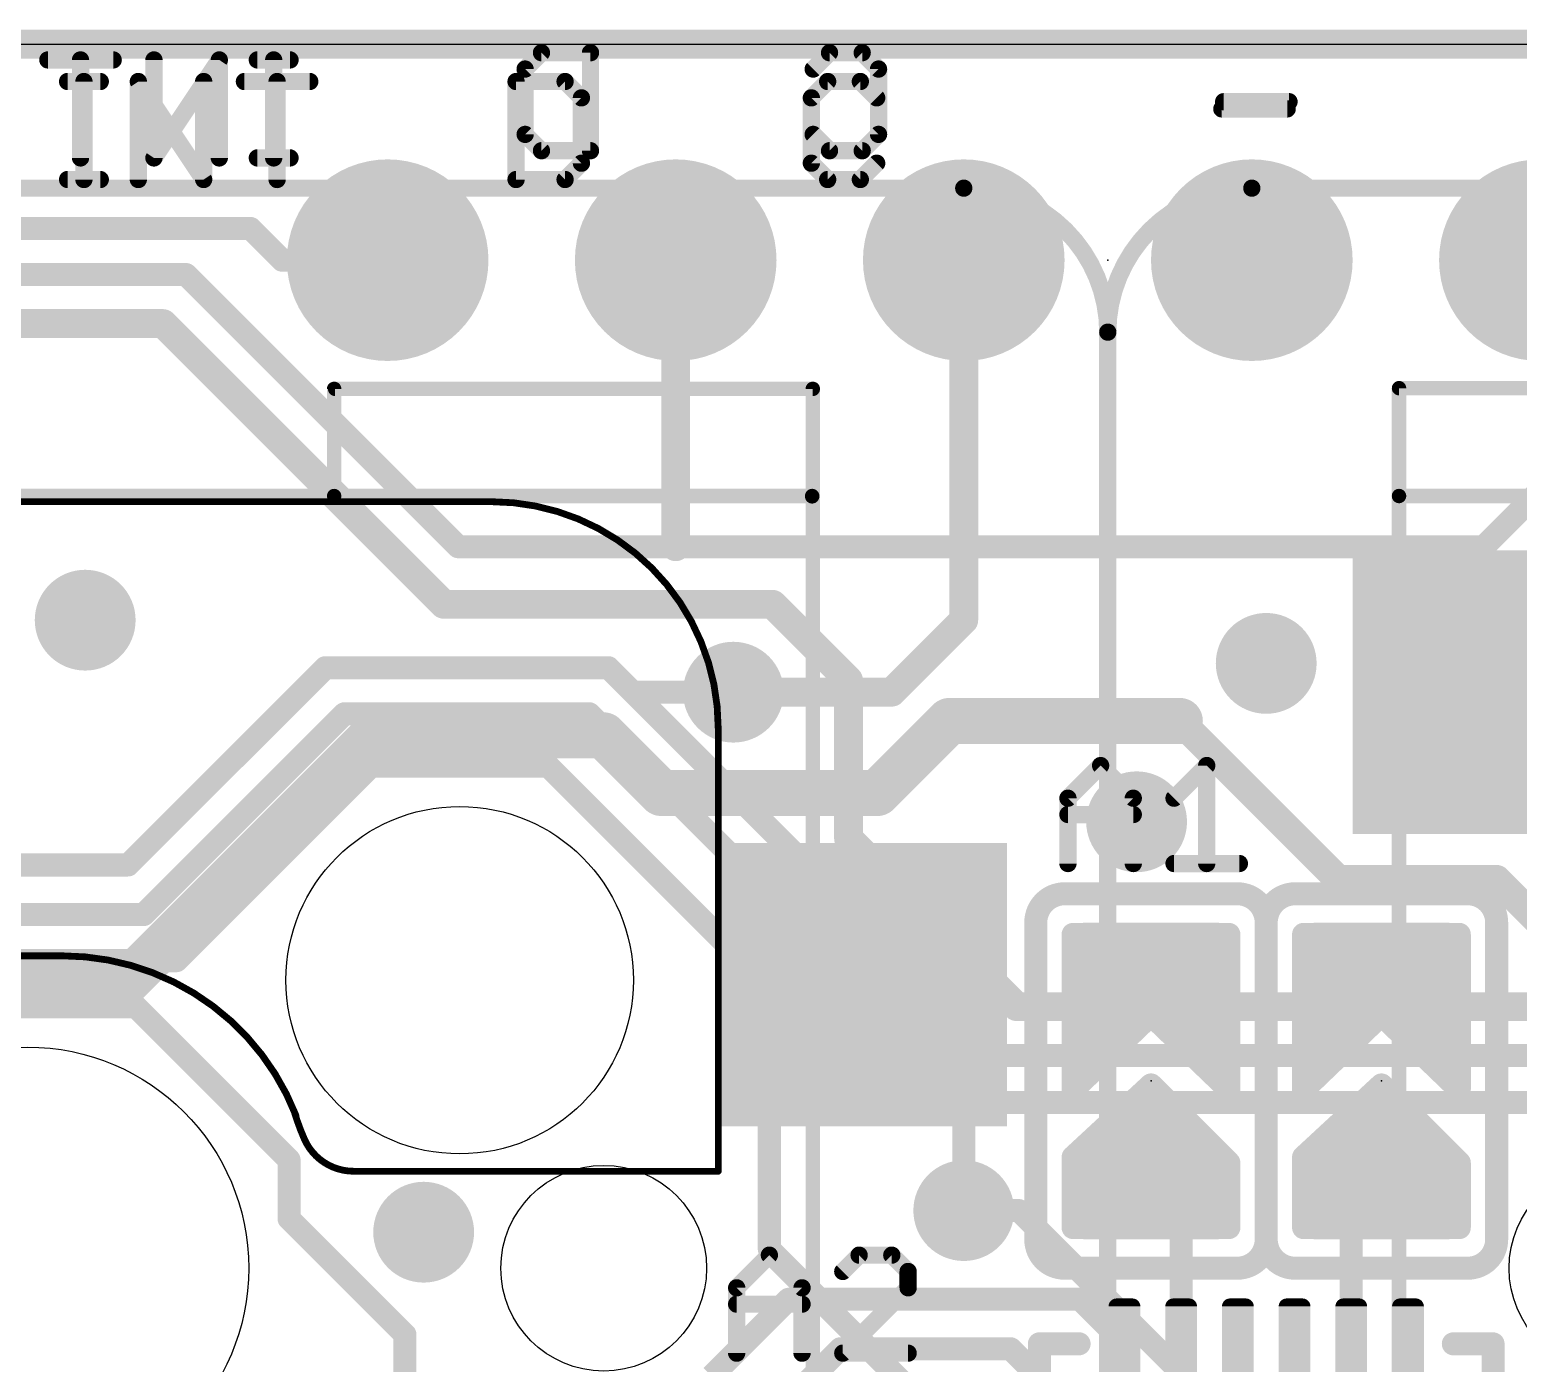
# Model space of a CAD drawing. Extents: x -1.5 to 77.7, y -1.7 to 21.7.
# Drawn here: x 28.59 to 41.72, y 9.96 to 21.72 of the extents above; entities that cross this region are included whole.
import ezdxf

# ---------------------------------------------------------------- set-up
doc = ezdxf.new("R2010")
doc.units = 0
for name, color, linetype in [('1', 12, 'CONTINUOUS'), ('16', 5, 'CONTINUOUS'), ('17', 110, 'CONTINUOUS'), ('18', 110, 'CONTINUOUS'), ('20', 53, 'CONTINUOUS'), ('21', 40, 'CONTINUOUS'), ('22', 6, 'CONTINUOUS'), ('23', 40, 'CONTINUOUS')]:
    doc.layers.add(name, color=color, linetype=linetype)

# ---------------------------------------------------------------- blocks, each defined once
blk = doc.blocks.new('RECT128000X44800R50')
at = {"const_width": 0.07}
blk.add_lwpolyline([(0.365, -0.07), (0.365, 0.07, 0.4142), (0.33, 0.105), (-0.33, 0.105, 0.4142), (-0.365, 0.07), (-0.365, -0.07, 0.4142), (-0.33, -0.105), (0.33, -0.105, 0.4142)], format="xyb", close=True, dxfattribs=at)
blk.add_solid([(-0.3475, -0.0875), (0.3475, -0.0875), (-0.3475, 0.0875), (0.3475, 0.0875)])
blk = doc.blocks.new('ROUNDP')
at = {"const_width": 0.5}
blk.add_lwpolyline([(0, -0.25, 1), (0, 0.25, 1), (0, -0.25)], format="xyb", dxfattribs=at)
blk = doc.blocks.new('RECT121920X243840R50')
at = {"const_width": 0.1905}
blk.add_lwpolyline([(0.2858, -0.5715), (0.2858, 0.5715, 0.4142), (0.1905, 0.6668), (-0.1905, 0.6668, 0.4142), (-0.2858, 0.5715), (-0.2858, -0.5715, 0.4142), (-0.1905, -0.6668), (0.1905, -0.6668, 0.4142)], format="xyb", close=True, dxfattribs=at)
blk.add_solid([(-0.2159, -0.5969), (0.2159, -0.5969), (-0.2159, 0.5969), (0.2159, 0.5969)])
blk = doc.blocks.new('RECT')
blk.add_solid([(-0.5, -0.5), (0.5, -0.5), (-0.5, 0.5), (0.5, 0.5)])
blk = doc.blocks.new('ROUNDV')
at = {"const_width": 0.5}
blk.add_lwpolyline([(0, -0.25, 1), (0, 0.25, 1), (0, -0.25)], format="xyb", dxfattribs=at)

msp = doc.modelspace()

# ---------------------------------------------------------------- linework, layer by layer
at = {"layer": '1'}
for points, const_width in [([(76.2, 21.59), (0, 21.59)], 0.254), ([(36.83, 19.685), (36.83, 16.51)], 0.254), ([(36.83, 16.51), (36.195, 15.875)], 0.254), ([(36.195, 15.875), (34.798, 15.875)], 0.254), ([(36.703, 15.621), (36.068, 14.986)], 0.4064), ([(38.735, 15.621), (36.703, 15.621)], 0.4064), ([(29.337, 13.208), (31.623, 15.494)], 0.4064), ([(33.655, 15.494), (31.623, 15.494)], 0.4064), ([(34.163, 14.986), (33.655, 15.494)], 0.4064), ([(40.132, 14.224), (38.735, 15.621)], 0.254), ([(36.068, 14.986), (34.163, 14.986)], 0.4064), ([(41.529, 14.224), (40.132, 14.224)], 0.254), ([(42.8498, 12.9032), (41.529, 14.224)], 0.254), ([(39.1676, 13.739), (37.7944, 13.739)], 0.2032), ([(37.7944, 13.739), (37.7944, 12.369)], 0.2032), ([(39.1676, 12.369), (39.1676, 13.739)], 0.2032), ([(41.1996, 13.739), (39.8264, 13.739)], 0.2032), ([(39.8264, 13.739), (39.8264, 12.369)], 0.2032), ([(41.1996, 12.369), (41.1996, 13.739)], 0.2032), ([(37.7944, 13.6144), (39.1676, 13.6144)], 0.2032), ([(39.8264, 13.6144), (41.1996, 13.6144)], 0.2032), ([(29.337, 13.208), (27.559, 13.208)], 0.4064), ([(36.83, 12.4), (35.935, 13.295)], 0.2032), ([(37.7944, 13.4112), (39.1676, 13.4112)], 0.2032), ([(39.8264, 13.4112), (41.1996, 13.4112)], 0.2032), ([(37.7944, 13.208), (39.1676, 13.208)], 0.2032), ([(39.8264, 13.208), (41.1996, 13.208)], 0.2032), ([(37.7944, 12.369), (38.481, 13.0302)], 0.2032), ([(38.481, 13.0302), (39.1676, 12.369)], 0.2032), ([(39.8264, 12.369), (40.513, 13.0302)], 0.2032), ([(40.513, 13.0302), (41.1996, 12.369)], 0.2032), ([(37.7944, 13.0048), (38.4546, 13.0048)], 0.2032), ([(38.5074, 13.0048), (39.1676, 13.0048)], 0.2032), ([(39.8264, 13.0048), (40.4866, 13.0048)], 0.2032), ([(40.5394, 13.0048), (41.1996, 13.0048)], 0.2032), ([(37.7944, 12.8016), (38.2436, 12.8016)], 0.2032), ([(38.7184, 12.8016), (39.1676, 12.8016)], 0.2032), ([(39.8264, 12.8016), (40.2756, 12.8016)], 0.2032), ([(40.7504, 12.8016), (41.1996, 12.8016)], 0.2032), ([(37.7944, 12.5984), (38.0326, 12.5984)], 0.2032), ([(38.9294, 12.5984), (39.1676, 12.5984)], 0.2032), ([(39.8264, 12.5984), (40.0646, 12.5984)], 0.2032), ([(40.9614, 12.5984), (41.1996, 12.5984)], 0.2032), ([(36.83, 11.303), (36.83, 12.4)], 0.2032), ([(37.7944, 11.7745), (38.481, 12.4111)], 0.2032), ([(37.7944, 12.3952), (37.8216, 12.3952)], 0.2032), ([(38.4639, 12.3952), (38.4969, 12.3952)], 0.2032), ([(38.481, 12.4111), (39.1676, 11.7245)], 0.2032), ([(39.1404, 12.3952), (39.1676, 12.3952)], 0.2032), ([(39.8264, 11.7745), (40.513, 12.4111)], 0.2032), ([(39.8264, 12.3952), (39.8536, 12.3952)], 0.2032), ([(40.4959, 12.3952), (40.5289, 12.3952)], 0.2032), ([(40.513, 12.4111), (41.1996, 11.7245)], 0.2032), ([(41.1724, 12.3952), (41.1996, 12.3952)], 0.2032), ([(38.2447, 12.192), (38.7001, 12.192)], 0.2032), ([(40.2767, 12.192), (40.7321, 12.192)], 0.2032), ([(38.0255, 11.9888), (38.9033, 11.9888)], 0.2032), ([(40.0575, 11.9888), (40.9353, 11.9888)], 0.2032), ([(37.7944, 11.153), (37.7944, 11.7745)], 0.2032), ([(37.8064, 11.7856), (39.1065, 11.7856)], 0.2032), ([(39.1676, 11.7245), (39.1676, 11.153)], 0.2032), ([(39.8264, 11.153), (39.8264, 11.7745)], 0.2032), ([(39.8384, 11.7856), (41.1385, 11.7856)], 0.2032), ([(41.1996, 11.7245), (41.1996, 11.153)], 0.2032), ([(37.7944, 11.5824), (39.1676, 11.5824)], 0.2032), ([(39.8264, 11.5824), (41.1996, 11.5824)], 0.2032), ([(37.7944, 11.3792), (39.1676, 11.3792)], 0.2032), ([(38.747, 11.164), (38.481, 11.43)], 0.2032), ([(39.8264, 11.3792), (41.1996, 11.3792)], 0.2032), ([(40.247, 11.2275), (40.4495, 11.43)], 0.2032), ([(40.4495, 11.43), (40.513, 11.43)], 0.2032), ([(40.247, 10.128), (40.247, 11.2275)], 0.2032), ([(37.7944, 11.176), (39.1676, 11.176)], 0.2032), ([(39.1676, 11.153), (37.7944, 11.153)], 0.2032), ([(38.747, 10.128), (38.747, 11.164)], 0.2032), ([(39.8264, 11.176), (41.1996, 11.176)], 0.2032), ([(41.1996, 11.153), (39.8264, 11.153)], 0.2032), ([(34.6075, 9.8425), (35.286, 10.521)], 0.2032), ([(35.286, 10.521), (37.854, 10.521)], 0.2032), ([(37.854, 10.521), (38.247, 10.128)], 0.2032), ([(35.7417, 10.0845), (35.3568, 9.6996)], 0.2032), ([(37.243, 10.0845), (35.7417, 10.0845)], 0.2032), ([(37.497, 9.8305), (37.243, 10.0845)], 0.2032)]:
    msp.add_lwpolyline(points, dxfattribs=dict(at, const_width=const_width))
for points, const_width in [([(36.8935, 19.685, 1), (36.7665, 19.685)], 0.127), ([(36.7665, 16.51, 1), (36.8935, 16.51)], 0.127), ([(36.8749, 16.4651, 1), (36.7851, 16.5549)], 0.127), ([(34.798, 15.9385, 1), (34.798, 15.8115)], 0.127), ([(36.1501, 15.9199, 1), (36.2399, 15.8301)], 0.127), ([(36.195, 15.8115, 1), (36.195, 15.9385)], 0.127), ([(36.703, 15.7226, 1), (36.703, 15.5194)], 0.2032), ([(36.7748, 15.5492, 1), (36.6312, 15.6928)], 0.2032), ([(38.735, 15.5194, 1), (38.735, 15.7226)], 0.2032), ([(31.623, 15.5956, 1), (31.623, 15.3924)], 0.2032), ([(31.6948, 15.4222, 1), (31.5512, 15.5658)], 0.2032), ([(33.7268, 15.5658, 1), (33.5832, 15.4222)], 0.2032), ([(33.655, 15.3924, 1), (33.655, 15.5956)], 0.2032), ([(38.7799, 15.6659, 1), (38.6901, 15.5761)], 0.127), ([(34.163, 15.0876, 1), (34.163, 14.8844)], 0.2032), ([(34.0912, 14.9142, 1), (34.2348, 15.0578)], 0.2032), ([(35.9962, 15.0578, 1), (36.1398, 14.9142)], 0.2032), ([(36.068, 14.8844, 1), (36.068, 15.0876)], 0.2032), ([(40.132, 14.2875, 1), (40.132, 14.1605)], 0.127), ([(40.0871, 14.1791, 1), (40.1769, 14.2689)], 0.127), ([(41.5739, 14.2689, 1), (41.4841, 14.1791)], 0.127), ([(41.529, 14.1605, 1), (41.529, 14.2875)], 0.127), ([(37.7944, 13.7898, 1), (37.7944, 13.6882)], 0.1016), ([(37.8452, 13.739, 1), (37.7436, 13.739)], 0.1016), ([(39.2184, 13.739, 1), (39.1168, 13.739)], 0.1016), ([(39.1676, 13.6882, 1), (39.1676, 13.7898)], 0.1016), ([(39.8264, 13.7898, 1), (39.8264, 13.6882)], 0.1016), ([(39.8772, 13.739, 1), (39.7756, 13.739)], 0.1016), ([(41.2504, 13.739, 1), (41.1488, 13.739)], 0.1016), ([(41.1996, 13.6882, 1), (41.1996, 13.7898)], 0.1016), ([(37.7944, 13.6652, 1), (37.7944, 13.5636)], 0.1016), ([(39.1676, 13.5636, 1), (39.1676, 13.6652)], 0.1016), ([(39.8264, 13.6652, 1), (39.8264, 13.5636)], 0.1016), ([(41.1996, 13.5636, 1), (41.1996, 13.6652)], 0.1016), ([(29.337, 13.1064, 1), (29.337, 13.3096)], 0.2032), ([(35.9709, 13.3309, 1), (35.8991, 13.2591)], 0.1016), ([(37.7944, 13.462, 1), (37.7944, 13.3604)], 0.1016), ([(39.1676, 13.3604, 1), (39.1676, 13.462)], 0.1016), ([(39.8264, 13.462, 1), (39.8264, 13.3604)], 0.1016), ([(41.1996, 13.3604, 1), (41.1996, 13.462)], 0.1016), ([(29.2652, 13.2798, 1), (29.4088, 13.1362)], 0.2032), ([(37.7944, 13.2588, 1), (37.7944, 13.1572)], 0.1016), ([(39.1676, 13.1572, 1), (39.1676, 13.2588)], 0.1016), ([(39.8264, 13.2588, 1), (39.8264, 13.1572)], 0.1016), ([(41.1996, 13.1572, 1), (41.1996, 13.2588)], 0.1016), ([(38.5162, 13.0668, 1), (38.4458, 12.9936)], 0.1016), ([(38.5162, 12.9936, 1), (38.4458, 13.0668)], 0.1016), ([(40.5482, 13.0668, 1), (40.4778, 12.9936)], 0.1016), ([(40.5482, 12.9936, 1), (40.4778, 13.0668)], 0.1016), ([(37.7944, 13.0556, 1), (37.7944, 12.954)], 0.1016), ([(38.4546, 12.954, 1), (38.4546, 13.0556)], 0.1016), ([(38.5074, 13.0556, 1), (38.5074, 12.954)], 0.1016), ([(39.1676, 12.954, 1), (39.1676, 13.0556)], 0.1016), ([(39.8264, 13.0556, 1), (39.8264, 12.954)], 0.1016), ([(40.4866, 12.954, 1), (40.4866, 13.0556)], 0.1016), ([(40.5394, 13.0556, 1), (40.5394, 12.954)], 0.1016), ([(41.1996, 12.954, 1), (41.1996, 13.0556)], 0.1016), ([(37.7944, 12.8524, 1), (37.7944, 12.7508)], 0.1016), ([(38.2436, 12.7508, 1), (38.2436, 12.8524)], 0.1016), ([(38.7184, 12.8524, 1), (38.7184, 12.7508)], 0.1016), ([(39.1676, 12.7508, 1), (39.1676, 12.8524)], 0.1016), ([(39.8264, 12.8524, 1), (39.8264, 12.7508)], 0.1016), ([(40.2756, 12.7508, 1), (40.2756, 12.8524)], 0.1016), ([(40.7504, 12.8524, 1), (40.7504, 12.7508)], 0.1016), ([(41.1996, 12.7508, 1), (41.1996, 12.8524)], 0.1016), ([(37.7944, 12.6492, 1), (37.7944, 12.5476)], 0.1016), ([(38.0326, 12.5476, 1), (38.0326, 12.6492)], 0.1016), ([(38.9294, 12.6492, 1), (38.9294, 12.5476)], 0.1016), ([(39.1676, 12.5476, 1), (39.1676, 12.6492)], 0.1016), ([(39.8264, 12.6492, 1), (39.8264, 12.5476)], 0.1016), ([(40.0646, 12.5476, 1), (40.0646, 12.6492)], 0.1016), ([(40.9614, 12.6492, 1), (40.9614, 12.5476)], 0.1016), ([(41.1996, 12.5476, 1), (41.1996, 12.6492)], 0.1016), ([(36.8808, 12.4, 1), (36.7792, 12.4)], 0.1016), ([(36.7941, 12.3641, 1), (36.8659, 12.4359)], 0.1016), ([(37.7944, 12.446, 1), (37.7944, 12.3444)], 0.1016), ([(37.8216, 12.3444, 1), (37.8216, 12.446)], 0.1016), ([(38.4639, 12.446, 1), (38.4639, 12.3444)], 0.1016), ([(38.5169, 12.447, 1), (38.4451, 12.3752)], 0.1016), ([(38.5155, 12.3738, 1), (38.4465, 12.4484)], 0.1016), ([(38.4969, 12.3444, 1), (38.4969, 12.446)], 0.1016), ([(39.1404, 12.446, 1), (39.1404, 12.3444)], 0.1016), ([(39.1676, 12.3444, 1), (39.1676, 12.446)], 0.1016), ([(39.8264, 12.446, 1), (39.8264, 12.3444)], 0.1016), ([(39.8536, 12.3444, 1), (39.8536, 12.446)], 0.1016), ([(40.4959, 12.446, 1), (40.4959, 12.3444)], 0.1016), ([(40.5489, 12.447, 1), (40.4771, 12.3752)], 0.1016), ([(40.5475, 12.3738, 1), (40.4785, 12.4484)], 0.1016), ([(40.5289, 12.3444, 1), (40.5289, 12.446)], 0.1016), ([(41.1724, 12.446, 1), (41.1724, 12.3444)], 0.1016), ([(41.1996, 12.3444, 1), (41.1996, 12.446)], 0.1016), ([(37.7592, 12.4056, 1), (37.8296, 12.3324)], 0.1016), ([(37.7436, 12.369, 1), (37.8452, 12.369)], 0.1016), ([(39.1168, 12.369, 1), (39.2184, 12.369)], 0.1016), ([(39.1324, 12.3324, 1), (39.2028, 12.4056)], 0.1016), ([(39.7912, 12.4056, 1), (39.8616, 12.3324)], 0.1016), ([(39.7756, 12.369, 1), (39.8772, 12.369)], 0.1016), ([(41.1488, 12.369, 1), (41.2504, 12.369)], 0.1016), ([(41.1644, 12.3324, 1), (41.2348, 12.4056)], 0.1016), ([(38.2447, 12.2428, 1), (38.2447, 12.1412)], 0.1016), ([(38.7001, 12.1412, 1), (38.7001, 12.2428)], 0.1016), ([(40.2767, 12.2428, 1), (40.2767, 12.1412)], 0.1016), ([(40.7321, 12.1412, 1), (40.7321, 12.2428)], 0.1016), ([(38.0255, 12.0396, 1), (38.0255, 11.938)], 0.1016), ([(38.9033, 11.938, 1), (38.9033, 12.0396)], 0.1016), ([(40.0575, 12.0396, 1), (40.0575, 11.938)], 0.1016), ([(40.9353, 11.938, 1), (40.9353, 12.0396)], 0.1016), ([(37.8452, 11.7745, 1), (37.7436, 11.7745)], 0.1016), ([(37.7599, 11.8118, 1), (37.8289, 11.7372)], 0.1016), ([(37.8064, 11.8364, 1), (37.8064, 11.7348)], 0.1016), ([(39.1065, 11.7348, 1), (39.1065, 11.8364)], 0.1016), ([(39.2184, 11.7245, 1), (39.1168, 11.7245)], 0.1016), ([(39.8772, 11.7745, 1), (39.7756, 11.7745)], 0.1016), ([(39.7919, 11.8118, 1), (39.8609, 11.7372)], 0.1016), ([(39.8384, 11.8364, 1), (39.8384, 11.7348)], 0.1016), ([(41.1385, 11.7348, 1), (41.1385, 11.8364)], 0.1016), ([(41.2504, 11.7245, 1), (41.1488, 11.7245)], 0.1016), ([(37.7944, 11.6332, 1), (37.7944, 11.5316)], 0.1016), ([(39.1317, 11.6886, 1), (39.2035, 11.7604)], 0.1016), ([(39.1676, 11.5316, 1), (39.1676, 11.6332)], 0.1016), ([(39.8264, 11.6332, 1), (39.8264, 11.5316)], 0.1016), ([(41.1637, 11.6886, 1), (41.2355, 11.7604)], 0.1016), ([(41.1996, 11.5316, 1), (41.1996, 11.6332)], 0.1016), ([(37.7944, 11.43, 1), (37.7944, 11.3284)], 0.1016), ([(38.5169, 11.4659, 1), (38.4451, 11.3941)], 0.1016), ([(39.1676, 11.3284, 1), (39.1676, 11.43)], 0.1016), ([(39.8264, 11.43, 1), (39.8264, 11.3284)], 0.1016), ([(40.4495, 11.4808, 1), (40.4495, 11.3792)], 0.1016), ([(40.4854, 11.3941, 1), (40.4136, 11.4659)], 0.1016), ([(40.513, 11.3792, 1), (40.513, 11.4808)], 0.1016), ([(41.1996, 11.3284, 1), (41.1996, 11.43)], 0.1016), ([(36.7792, 11.303, 1), (36.8808, 11.303)], 0.1016), ([(40.2978, 11.2275, 1), (40.1962, 11.2275)], 0.1016), ([(40.2111, 11.2634, 1), (40.2829, 11.1916)], 0.1016), ([(37.7944, 11.2268, 1), (37.7944, 11.1252)], 0.1016), ([(37.7944, 11.2038, 1), (37.7944, 11.1022)], 0.1016), ([(37.7436, 11.153, 1), (37.8452, 11.153)], 0.1016), ([(38.7978, 11.164, 1), (38.6962, 11.164)], 0.1016), ([(38.7111, 11.1281, 1), (38.7829, 11.1999)], 0.1016), ([(39.1168, 11.153, 1), (39.2184, 11.153)], 0.1016), ([(39.1676, 11.1252, 1), (39.1676, 11.2268)], 0.1016), ([(39.1676, 11.1022, 1), (39.1676, 11.2038)], 0.1016), ([(39.8264, 11.2268, 1), (39.8264, 11.1252)], 0.1016), ([(39.8264, 11.2038, 1), (39.8264, 11.1022)], 0.1016), ([(39.7756, 11.153, 1), (39.8772, 11.153)], 0.1016), ([(41.1488, 11.153, 1), (41.2504, 11.153)], 0.1016), ([(41.1996, 11.1252, 1), (41.1996, 11.2268)], 0.1016), ([(41.1996, 11.1022, 1), (41.1996, 11.2038)], 0.1016), ([(35.286, 10.5718, 1), (35.286, 10.4702)], 0.1016), ([(35.3219, 10.4851, 1), (35.2501, 10.5569)], 0.1016), ([(37.8899, 10.5569, 1), (37.8181, 10.4851)], 0.1016), ([(37.854, 10.4702, 1), (37.854, 10.5718)], 0.1016), ([(35.7417, 10.1353, 1), (35.7417, 10.0337)], 0.1016), ([(35.7777, 10.0486, 1), (35.7058, 10.1204)], 0.1016), ([(37.2789, 10.1204, 1), (37.2071, 10.0486)], 0.1016), ([(37.243, 10.0337, 1), (37.243, 10.1353)], 0.1016), ([(38.2111, 10.0921, 1), (38.2829, 10.1639)], 0.1016), ([(38.6962, 10.128, 1), (38.7978, 10.128)], 0.1016), ([(40.1962, 10.128, 1), (40.2978, 10.128)], 0.1016)]:
    msp.add_lwpolyline(points, format="xyb", dxfattribs=dict(at, const_width=const_width))
at = {"layer": '16'}
for points, const_width in [([(76.2, 21.59), (0, 21.59)], 0.254), ([(23.3934, 19.9644), (30.5402, 19.9644)], 0.2032), ([(30.5402, 19.9644), (30.8196, 19.685)], 0.2032), ([(30.8196, 19.685), (31.75, 19.685)], 0.2032), ([(34.29, 19.685), (34.29, 17.1577)], 0.254), ([(23.6855, 19.558), (29.972, 19.558)], 0.2032), ([(29.972, 19.558), (32.3723, 17.1577)], 0.2032), ([(29.7688, 19.1262), (25.0074, 19.1262)], 0.254), ([(32.2453, 16.6497), (29.7688, 19.1262)], 0.254), ([(41.4147, 17.1577), (43.2562, 18.9992)], 0.2032), ([(32.3723, 17.1577), (34.29, 17.1577)], 0.2032), ([(34.29, 17.1577), (41.4147, 17.1577)], 0.2032), ([(35.1452, 16.6497), (32.2453, 16.6497)], 0.254), ([(35.1452, 16.6497), (35.814, 15.9809)], 0.254), ([(29.4608, 14.351), (31.2007, 16.0909)], 0.2032), ([(31.2007, 16.0909), (33.6963, 16.0909)], 0.2032), ([(33.9122, 15.875), (33.6963, 16.0909)], 0.2032), ([(35.814, 15.9809), (35.814, 14.5839)], 0.254), ([(33.9122, 15.875), (37.1174, 12.6699)], 0.2032), ([(34.798, 15.875), (33.9122, 15.875)], 0.2032), ([(29.5979, 13.9134), (31.369, 15.6845)], 0.2032), ([(31.369, 15.6845), (33.528, 15.6845)], 0.2032), ([(36.957, 12.2555), (33.528, 15.6845)], 0.2032), ([(29.8879, 13.507), (31.6032, 15.2224)], 0.2032), ([(33.1668, 15.2224), (31.6032, 15.2224)], 0.2032), ([(35.1155, 13.2736), (33.1668, 15.2224)], 0.2032), ([(35.814, 14.5839), (37.2962, 13.1017)], 0.254), ([(27.1462, 14.351), (29.4608, 14.351)], 0.2032), ([(27.2833, 13.9134), (29.5979, 13.9134)], 0.2032), ([(27.4517, 13.507), (29.8879, 13.507)], 0.2032), ([(35.1155, 10.9618), (35.1155, 13.2736)], 0.2032), ([(27.62, 13.1006), (29.53, 13.1006)], 0.2032), ([(29.53, 13.1006), (30.8806, 11.75)], 0.2032), ([(37.2962, 13.1017), (42.354, 13.1017)], 0.254), ([(37.1174, 12.6699), (42.6617, 12.6699)], 0.2032), ([(43.434, 12.2555), (36.957, 12.2555)], 0.2032), ([(30.8806, 11.75), (30.8806, 11.2313)], 0.2032), ([(30.8806, 11.2313), (31.9024, 10.2095)], 0.2032), ([(37.3162, 11.303), (36.83, 11.303)], 0.2032), ([(39.3065, 9.3127), (37.3162, 11.303)], 0.2032), ([(36.3019, 9.7755), (35.1155, 10.9618)], 0.2032), ([(31.9024, 10.2095), (31.9024, 9.017)], 0.2032)]:
    msp.add_lwpolyline(points, dxfattribs=dict(at, const_width=const_width))
for points, const_width in [([(30.5761, 20.0003, 1), (30.5043, 19.9285)], 0.1016), ([(30.5402, 19.9136, 1), (30.5402, 20.0152)], 0.1016), ([(30.8196, 19.7358, 1), (30.8196, 19.6342)], 0.1016), ([(30.7837, 19.6491, 1), (30.8555, 19.7209)], 0.1016), ([(31.75, 19.6342, 1), (31.75, 19.7358)], 0.1016), ([(34.3535, 19.685, 1), (34.2265, 19.685)], 0.127), ([(30.0079, 19.5939, 1), (29.9361, 19.5221)], 0.1016), ([(29.972, 19.5072, 1), (29.972, 19.6088)], 0.1016), ([(29.8137, 19.1711, 1), (29.7239, 19.0813)], 0.127), ([(29.7688, 19.0627, 1), (29.7688, 19.1897)], 0.127), ([(32.3723, 17.2085, 1), (32.3723, 17.1069)], 0.1016), ([(32.3364, 17.1218, 1), (32.4082, 17.1936)], 0.1016), ([(34.2265, 17.1577, 1), (34.3535, 17.1577)], 0.127), ([(34.29, 17.2085, 1), (34.29, 17.1069)], 0.1016), ([(34.29, 17.1069, 1), (34.29, 17.2085)], 0.1016), ([(41.3788, 17.1936, 1), (41.4506, 17.1218)], 0.1016), ([(41.4147, 17.1069, 1), (41.4147, 17.2085)], 0.1016), ([(32.2453, 16.7132, 1), (32.2453, 16.5862)], 0.127), ([(32.2004, 16.6048, 1), (32.2902, 16.6946)], 0.127), ([(35.1901, 16.6946, 1), (35.1003, 16.6048)], 0.127), ([(35.1452, 16.5862, 1), (35.1452, 16.7132)], 0.127), ([(31.2007, 16.1417, 1), (31.2007, 16.0401)], 0.1016), ([(31.2366, 16.055, 1), (31.1647, 16.1268)], 0.1016), ([(33.7323, 16.1268, 1), (33.6604, 16.055)], 0.1016), ([(33.6963, 16.0401, 1), (33.6963, 16.1417)], 0.1016), ([(35.8775, 15.9809, 1), (35.7505, 15.9809)], 0.127), ([(35.7691, 15.936, 1), (35.8589, 16.0258)], 0.127), ([(33.9482, 15.9109, 1), (33.8763, 15.8391)], 0.1016), ([(33.9122, 15.9258, 1), (33.9122, 15.8242)], 0.1016), ([(33.8763, 15.8391, 1), (33.9482, 15.9109)], 0.1016), ([(34.798, 15.8242, 1), (34.798, 15.9258)], 0.1016), ([(31.369, 15.7353, 1), (31.369, 15.6337)], 0.1016), ([(31.4049, 15.6486, 1), (31.3331, 15.7204)], 0.1016), ([(33.5639, 15.7204, 1), (33.4921, 15.6486)], 0.1016), ([(33.528, 15.6337, 1), (33.528, 15.7353)], 0.1016), ([(31.6032, 15.2732, 1), (31.6032, 15.1715)], 0.1016), ([(31.6392, 15.1864, 1), (31.5673, 15.2583)], 0.1016), ([(33.2027, 15.2583, 1), (33.1308, 15.1864)], 0.1016), ([(33.1668, 15.1715, 1), (33.1668, 15.2732)], 0.1016), ([(35.8589, 14.6288, 1), (35.7691, 14.539)], 0.127), ([(35.7505, 14.5839, 1), (35.8775, 14.5839)], 0.127), ([(29.4248, 14.3869, 1), (29.4967, 14.3151)], 0.1016), ([(29.4608, 14.3002, 1), (29.4608, 14.4018)], 0.1016), ([(29.562, 13.9493, 1), (29.6338, 13.8775)], 0.1016), ([(29.5979, 13.8626, 1), (29.5979, 13.9642)], 0.1016), ([(29.852, 13.5429, 1), (29.9238, 13.4711)], 0.1016), ([(29.8879, 13.4562, 1), (29.8879, 13.5578)], 0.1016), ([(35.1663, 13.2736, 1), (35.0647, 13.2736)], 0.1016), ([(35.0796, 13.2377, 1), (35.1514, 13.3095)], 0.1016), ([(29.5659, 13.1365, 1), (29.4941, 13.0647)], 0.1016), ([(29.53, 13.0498, 1), (29.53, 13.1514)], 0.1016), ([(37.2962, 13.1652, 1), (37.2962, 13.0382)], 0.127), ([(37.2513, 13.0568, 1), (37.3411, 13.1466)], 0.127), ([(37.1174, 12.7207, 1), (37.1174, 12.6191)], 0.1016), ([(37.0814, 12.6339, 1), (37.1533, 12.7058)], 0.1016), ([(36.957, 12.3063, 1), (36.957, 12.2047)], 0.1016), ([(36.9211, 12.2196, 1), (36.9929, 12.2914)], 0.1016), ([(30.9314, 11.75, 1), (30.8298, 11.75)], 0.1016), ([(30.8447, 11.7141, 1), (30.9165, 11.7859)], 0.1016), ([(30.9165, 11.2672, 1), (30.8447, 11.1954)], 0.1016), ([(36.83, 11.3538, 1), (36.83, 11.2522)], 0.1016), ([(37.3521, 11.3389, 1), (37.2802, 11.2671)], 0.1016), ([(37.3162, 11.2522, 1), (37.3162, 11.3538)], 0.1016), ([(30.8298, 11.2313, 1), (30.9314, 11.2313)], 0.1016), ([(35.1514, 10.9977, 1), (35.0796, 10.9259)], 0.1016), ([(35.0647, 10.9618, 1), (35.1663, 10.9618)], 0.1016), ([(31.9532, 10.2095, 1), (31.8516, 10.2095)], 0.1016), ([(31.8665, 10.1736, 1), (31.9383, 10.2454)], 0.1016)]:
    msp.add_lwpolyline(points, format="xyb", dxfattribs=dict(at, const_width=const_width))
at = {"layer": '20'}
msp.add_line((2.54, 21.59), (73.66, 21.59), dxfattribs=at)
for centre, radius in [((32.385, 13.335), 1.5318), ((28.575, 10.795), 1.95), ((33.655, 10.795), 0.9068), ((42.545, 10.795), 0.9068)]:
    msp.add_circle(centre, radius, dxfattribs=at)
at = {"layer": '21'}
for points, const_width in [([(28.9278, 21.2605), (29.216, 21.2605)], 0.1524), ([(29.0719, 20.3962), (29.0719, 21.2605)], 0.1524), ([(29.5515, 20.3962), (29.5515, 21.2605)], 0.1524), ([(29.5515, 21.2605), (30.1277, 20.3962)], 0.1524), ([(30.1277, 20.3962), (30.1277, 21.2605)], 0.1524), ([(30.487, 21.2605), (31.0633, 21.2605)], 0.1524), ([(30.7752, 20.3962), (30.7752, 21.2605)], 0.1524), ([(32.8824, 21.2605), (32.8824, 20.3962)], 0.1524), ([(33.3146, 21.2605), (32.8824, 21.2605)], 0.1524), ([(33.4587, 21.1165), (33.3146, 21.2605)], 0.1524), ([(35.63, 21.2605), (35.4859, 21.1165)], 0.1524), ([(35.9181, 21.2605), (35.63, 21.2605)], 0.1524), ([(36.0622, 21.1165), (35.9181, 21.2605)], 0.1524), ([(33.4587, 20.5403), (33.4587, 21.1165)], 0.1524), ([(35.4859, 21.1165), (35.4859, 20.5403)], 0.1524), ([(39.1054, 21.0189), (39.6817, 21.0189)], 0.1524), ([(33.3146, 20.3962), (33.4587, 20.5403)], 0.1524), ([(35.4859, 20.5403), (35.63, 20.3962)], 0.1524), ([(35.9181, 20.3962), (36.0622, 20.5403)], 0.1524), ([(28.9278, 20.3962), (29.216, 20.3962)], 0.1524), ([(32.8824, 20.3962), (33.3146, 20.3962)], 0.1524), ([(35.63, 20.3962), (35.9181, 20.3962)], 0.1524), ([(23.75, 17.555), (32.665, 17.555)], 0.06), ([(34.665, 15.555), (34.665, 11.65)], 0.06), ([(37.7487, 14.9399), (38.0368, 15.228)], 0.1524), ([(38.0368, 15.228), (38.3249, 14.9399)], 0.1524), ([(38.6842, 14.9399), (38.9723, 15.228)], 0.1524), ([(38.9723, 15.228), (38.9723, 14.3637)], 0.1524), ([(37.7487, 14.3637), (37.7487, 14.9399)], 0.1524), ([(38.3249, 14.9399), (38.3249, 14.3637)], 0.1524), ([(37.7487, 14.7959), (38.3249, 14.7959)], 0.1524), ([(38.6842, 14.3637), (39.2604, 14.3637)], 0.1524), ([(39.243, 14.097), (37.719, 14.097)], 0.2032), ([(41.275, 14.097), (39.751, 14.097)], 0.2032), ([(37.465, 11.049), (37.465, 13.843)], 0.2032), ([(39.497, 11.049), (39.497, 13.843)], 0.2032), ([(39.497, 13.843), (39.497, 11.049)], 0.2032), ([(41.529, 13.843), (41.529, 11.049)], 0.2032), ([(28.88, 13.55), (24.255, 13.55)], 0.06), ([(34.665, 11.65), (31.45, 11.65)], 0.06), ([(34.8277, 10.6219), (35.1158, 10.91)], 0.1524), ([(35.1158, 10.91), (35.4039, 10.6219)], 0.1524), ([(35.9073, 10.91), (35.7632, 10.766)], 0.1524), ([(36.1954, 10.91), (35.9073, 10.91)], 0.1524), ([(36.3394, 10.766), (36.1954, 10.91)], 0.1524), ([(39.243, 10.795), (37.719, 10.795)], 0.2032), ([(41.275, 10.795), (39.751, 10.795)], 0.2032), ([(36.3394, 10.6219), (36.3394, 10.766)], 0.1524), ([(34.8277, 10.0457), (34.8277, 10.6219)], 0.1524), ([(35.4039, 10.6219), (35.4039, 10.0457)], 0.1524), ([(35.7632, 10.0457), (36.3394, 10.6219)], 0.1524), ([(34.8277, 10.4779), (35.4039, 10.4779)], 0.1524), ([(36.3394, 10.0457), (35.7632, 10.0457)], 0.1524), ([(37.847, 10.128), (37.497, 10.128)], 0.2032), ([(37.497, 9.778), (37.497, 10.128)], 0.2032), ([(41.147, 10.128), (41.497, 10.128)], 0.2032), ([(41.497, 10.128), (41.497, 9.778)], 0.2032)]:
    msp.add_lwpolyline(points, dxfattribs=dict(at, const_width=const_width))
for points, const_width in [([(28.9278, 21.2986, 1), (28.9278, 21.2224)], 0.0762), ([(29.11, 21.2605, 1), (29.0338, 21.2605)], 0.0762), ([(29.216, 21.2224, 1), (29.216, 21.2986)], 0.0762), ([(29.5832, 21.2817, 1), (29.5198, 21.2394)], 0.0762), ([(29.5896, 21.2605, 1), (29.5134, 21.2605)], 0.0762), ([(30.1658, 21.2605, 1), (30.0896, 21.2605)], 0.0762), ([(30.487, 21.2986, 1), (30.487, 21.2224)], 0.0762), ([(30.8133, 21.2605, 1), (30.737, 21.2605)], 0.0762), ([(31.0633, 21.2224, 1), (31.0633, 21.2986)], 0.0762), ([(32.9205, 21.2605, 1), (32.8443, 21.2605)], 0.0762), ([(32.8824, 21.2986, 1), (32.8824, 21.2224)], 0.0762), ([(33.3416, 21.2875, 1), (33.2877, 21.2336)], 0.0762), ([(33.3146, 21.2224, 1), (33.3146, 21.2986)], 0.0762), ([(35.63, 21.2986, 1), (35.63, 21.2224)], 0.0762), ([(35.6569, 21.2336, 1), (35.6031, 21.2875)], 0.0762), ([(35.9451, 21.2875, 1), (35.8912, 21.2336)], 0.0762), ([(35.9181, 21.2224, 1), (35.9181, 21.2986)], 0.0762), ([(33.4968, 21.1165, 1), (33.4206, 21.1165)], 0.0762), ([(33.4317, 21.0895, 1), (33.4856, 21.1434)], 0.0762), ([(35.524, 21.1165, 1), (35.4478, 21.1165)], 0.0762), ([(35.459, 21.1434, 1), (35.5129, 21.0895)], 0.0762), ([(36.0352, 21.0895, 1), (36.0891, 21.1434)], 0.0762), ([(39.1054, 21.057, 1), (39.1054, 20.9808)], 0.0762), ([(39.6817, 20.9808, 1), (39.6817, 21.057)], 0.0762), ([(33.4856, 20.5133, 1), (33.4317, 20.5672)], 0.0762), ([(35.5129, 20.5672, 1), (35.459, 20.5133)], 0.0762), ([(36.0891, 20.5133, 1), (36.0352, 20.5672)], 0.0762), ([(33.4206, 20.5403, 1), (33.4968, 20.5403)], 0.0762), ([(35.4478, 20.5403, 1), (35.524, 20.5403)], 0.0762), ([(28.9278, 20.4343, 1), (28.9278, 20.3581)], 0.0762), ([(29.0338, 20.3962, 1), (29.11, 20.3962)], 0.0762), ([(29.216, 20.3581, 1), (29.216, 20.4343)], 0.0762), ([(29.5134, 20.3962, 1), (29.5896, 20.3962)], 0.0762), ([(30.0896, 20.3962, 1), (30.1658, 20.3962)], 0.0762), ([(30.096, 20.3751, 1), (30.1594, 20.4173)], 0.0762), ([(30.737, 20.3962, 1), (30.8133, 20.3962)], 0.0762), ([(32.8824, 20.4343, 1), (32.8824, 20.3581)], 0.0762), ([(32.8443, 20.3962, 1), (32.9205, 20.3962)], 0.0762), ([(33.2877, 20.4231, 1), (33.3416, 20.3693)], 0.0762), ([(33.3146, 20.3581, 1), (33.3146, 20.4343)], 0.0762), ([(35.63, 20.4343, 1), (35.63, 20.3581)], 0.0762), ([(35.6031, 20.3693, 1), (35.6569, 20.4231)], 0.0762), ([(35.8912, 20.4231, 1), (35.9451, 20.3693)], 0.0762), ([(35.9181, 20.3581, 1), (35.9181, 20.4343)], 0.0762), ([(34.665, 15.555, 0.4142), (32.665, 17.555)], 0.06), ([(32.665, 17.57, 1), (32.665, 17.54)], 0.03), ([(32.665, 17.54, 1), (32.665, 17.57)], 0.03), ([(34.68, 15.555, 1), (34.65, 15.555)], 0.03), ([(34.65, 15.555, 1), (34.68, 15.555)], 0.03), ([(38.0637, 15.255, 1), (38.0099, 15.2011)], 0.0762), ([(38.0637, 15.2011, 1), (38.0099, 15.255)], 0.0762), ([(39.0104, 15.228, 1), (38.9342, 15.228)], 0.0762), ([(38.9993, 15.2011, 1), (38.9454, 15.255)], 0.0762), ([(37.7217, 14.9669, 1), (37.7756, 14.913)], 0.0762), ([(37.7868, 14.9399, 1), (37.7106, 14.9399)], 0.0762), ([(38.363, 14.9399, 1), (38.2868, 14.9399)], 0.0762), ([(38.298, 14.913, 1), (38.3518, 14.9669)], 0.0762), ([(38.6573, 14.9669, 1), (38.7111, 14.913)], 0.0762), ([(37.7487, 14.834, 1), (37.7487, 14.7578)], 0.0762), ([(38.3249, 14.7578, 1), (38.3249, 14.834)], 0.0762), ([(38.6842, 14.4018, 1), (38.6842, 14.3256)], 0.0762), ([(39.2604, 14.3256, 1), (39.2604, 14.4018)], 0.0762), ([(37.7106, 14.3637, 1), (37.7868, 14.3637)], 0.0762), ([(38.2868, 14.3637, 1), (38.363, 14.3637)], 0.0762), ([(38.9342, 14.3637, 1), (39.0104, 14.3637)], 0.0762), ([(37.719, 14.097, 0.4142), (37.465, 13.843)], 0.2032), ([(37.719, 14.1478, 1), (37.719, 14.0462)], 0.1016), ([(37.719, 14.0462, 1), (37.719, 14.1478)], 0.1016), ([(39.497, 13.843, 0.4142), (39.243, 14.097)], 0.2032), ([(39.243, 14.1478, 1), (39.243, 14.0462)], 0.1016), ([(39.243, 14.0462, 1), (39.243, 14.1478)], 0.1016), ([(39.751, 14.097, 0.4142), (39.497, 13.843)], 0.2032), ([(39.751, 14.1478, 1), (39.751, 14.0462)], 0.1016), ([(39.751, 14.0462, 1), (39.751, 14.1478)], 0.1016), ([(41.529, 13.843, 0.4142), (41.275, 14.097)], 0.2032), ([(41.275, 14.1478, 1), (41.275, 14.0462)], 0.1016), ([(41.275, 14.0462, 1), (41.275, 14.1478)], 0.1016), ([(37.5158, 13.843, 1), (37.4142, 13.843)], 0.1016), ([(39.5478, 13.843, 1), (39.4462, 13.843)], 0.1016), ([(39.5478, 13.843, 1), (39.4462, 13.843)], 0.1016), ([(41.5798, 13.843, 1), (41.4782, 13.843)], 0.1016), ([(37.4142, 13.843, 1), (37.5158, 13.843)], 0.1016), ([(39.4462, 13.843, 1), (39.5478, 13.843)], 0.1016), ([(39.4462, 13.843, 1), (39.5478, 13.843)], 0.1016), ([(41.4782, 13.843, 1), (41.5798, 13.843)], 0.1016), ([(30.94, 12.145, 0.3086), (28.88, 13.55)], 0.06), ([(28.88, 13.565, 1), (28.88, 13.535)], 0.03), ([(28.88, 13.535, 1), (28.88, 13.565)], 0.03), ([(30.925, 12.18, 0.0294), (31.015, 11.935)], 0.06), ([(30.9394, 12.1843, 1), (30.9106, 12.1757)], 0.03), ([(30.926, 12.1395, 1), (30.954, 12.1505)], 0.03), ([(31.015, 11.935, 0.2984), (31.45, 11.65)], 0.06), ([(31.0288, 11.941, 1), (31.0012, 11.929)], 0.03), ([(31.0012, 11.929, 1), (31.0288, 11.941)], 0.03), ([(31.45, 11.665, 1), (31.45, 11.635)], 0.03), ([(31.45, 11.635, 1), (31.45, 11.665)], 0.03), ([(34.65, 11.65, 1), (34.68, 11.65)], 0.03), ([(34.665, 11.635, 1), (34.665, 11.665)], 0.03), ([(37.465, 11.049, 0.4142), (37.719, 10.795)], 0.2032), ([(37.5158, 11.049, 1), (37.4142, 11.049)], 0.1016), ([(37.4142, 11.049, 1), (37.5158, 11.049)], 0.1016), ([(39.243, 10.795, 0.4142), (39.497, 11.049)], 0.2032), ([(39.497, 11.049, 0.4142), (39.751, 10.795)], 0.2032), ([(39.5478, 11.049, 1), (39.4462, 11.049)], 0.1016), ([(39.5478, 11.049, 1), (39.4462, 11.049)], 0.1016), ([(39.4462, 11.049, 1), (39.5478, 11.049)], 0.1016), ([(39.4462, 11.049, 1), (39.5478, 11.049)], 0.1016), ([(41.275, 10.795, 0.4142), (41.529, 11.049)], 0.2032), ([(41.5798, 11.049, 1), (41.4782, 11.049)], 0.1016), ([(41.4782, 11.049, 1), (41.5798, 11.049)], 0.1016), ([(35.1427, 10.937, 1), (35.0889, 10.8831)], 0.0762), ([(35.1427, 10.8831, 1), (35.0889, 10.937)], 0.0762), ([(35.9073, 10.9481, 1), (35.9073, 10.8719)], 0.0762), ([(35.9342, 10.8831, 1), (35.8803, 10.937)], 0.0762), ([(36.2223, 10.937, 1), (36.1684, 10.8831)], 0.0762), ([(36.1954, 10.8719, 1), (36.1954, 10.9481)], 0.0762), ([(37.719, 10.8458, 1), (37.719, 10.7442)], 0.1016), ([(37.719, 10.7442, 1), (37.719, 10.8458)], 0.1016), ([(39.243, 10.8458, 1), (39.243, 10.7442)], 0.1016), ([(39.243, 10.7442, 1), (39.243, 10.8458)], 0.1016), ([(39.751, 10.8458, 1), (39.751, 10.7442)], 0.1016), ([(39.751, 10.7442, 1), (39.751, 10.8458)], 0.1016), ([(41.275, 10.8458, 1), (41.275, 10.7442)], 0.1016), ([(41.275, 10.7442, 1), (41.275, 10.8458)], 0.1016), ([(35.7363, 10.7929, 1), (35.7901, 10.739)], 0.0762), ([(36.3775, 10.766, 1), (36.3013, 10.766)], 0.0762), ([(36.3125, 10.739, 1), (36.3664, 10.7929)], 0.0762), ([(34.8007, 10.6489, 1), (34.8546, 10.595)], 0.0762), ([(34.8658, 10.6219, 1), (34.7896, 10.6219)], 0.0762), ([(35.442, 10.6219, 1), (35.3658, 10.6219)], 0.0762), ([(35.377, 10.595, 1), (35.4308, 10.6489)], 0.0762), ([(36.3013, 10.6219, 1), (36.3775, 10.6219)], 0.0762), ([(36.3664, 10.595, 1), (36.3125, 10.6489)], 0.0762), ([(34.8277, 10.516, 1), (34.8277, 10.4398)], 0.0762), ([(35.4039, 10.4398, 1), (35.4039, 10.516)], 0.0762), ([(35.7632, 10.0838, 1), (35.7632, 10.0076)], 0.0762), ([(35.7363, 10.0726, 1), (35.7901, 10.0188)], 0.0762), ([(36.3394, 10.0076, 1), (36.3394, 10.0838)], 0.0762), ([(37.497, 10.1788, 1), (37.497, 10.0772)], 0.1016), ([(37.5478, 10.128, 1), (37.4462, 10.128)], 0.1016), ([(37.847, 10.0772, 1), (37.847, 10.1788)], 0.1016), ([(41.147, 10.1788, 1), (41.147, 10.0772)], 0.1016), ([(41.5478, 10.128, 1), (41.4462, 10.128)], 0.1016), ([(41.497, 10.0772, 1), (41.497, 10.1788)], 0.1016), ([(34.7896, 10.0457, 1), (34.8658, 10.0457)], 0.0762), ([(35.3658, 10.0457, 1), (35.442, 10.0457)], 0.0762)]:
    msp.add_lwpolyline(points, format="xyb", dxfattribs=dict(at, const_width=const_width))
at = {"layer": '22'}
for points, const_width in [([(29.33, 21.451), (28.7537, 21.451)], 0.1524), ([(29.0419, 20.5867), (29.0419, 21.451)], 0.1524), ([(30.2655, 21.451), (29.6893, 20.5867)], 0.1524), ([(29.6893, 20.5867), (29.6893, 21.451)], 0.1524), ([(30.2655, 20.5867), (30.2655, 21.451)], 0.1524), ([(30.8892, 21.451), (30.601, 21.451)], 0.1524), ([(30.7451, 20.5867), (30.7451, 21.451)], 0.1524), ([(32.9623, 21.3705), (33.1064, 21.5145)], 0.1524), ([(33.1064, 21.5145), (33.5386, 21.5145)], 0.1524), ([(33.5386, 21.5145), (33.5386, 20.6502)], 0.1524), ([(35.5023, 21.3705), (35.6464, 21.5145)], 0.1524), ([(35.6464, 21.5145), (35.9345, 21.5145)], 0.1524), ([(35.9345, 21.5145), (36.0786, 21.3705)], 0.1524), ([(32.9623, 20.7943), (32.9623, 21.3705)], 0.1524), ([(36.0786, 21.3705), (36.0786, 20.7943)], 0.1524), ([(39.6981, 21.0824), (39.1218, 21.0824)], 0.1524), ([(33.1064, 20.6502), (32.9623, 20.7943)], 0.1524), ([(35.6464, 20.6502), (35.5023, 20.7943)], 0.1524), ([(36.0786, 20.7943), (35.9345, 20.6502)], 0.1524), ([(30.8892, 20.5867), (30.601, 20.5867)], 0.1524), ([(33.5386, 20.6502), (33.1064, 20.6502)], 0.1524), ([(35.9345, 20.6502), (35.6464, 20.6502)], 0.1524), ([(36.83, 20.32), (20.32, 20.32)], 0.1524), ([(55.88, 20.32), (39.37, 20.32)], 0.1524), ([(38.1, 2.54), (38.1, 19.05)], 0.1524), ([(38.1, 19.05), (38.1, 2.54)], 0.1524), ([(31.278, 17.605), (31.278, 18.55)], 0.127), ([(31.287, 18.55), (35.499, 18.55)], 0.127), ([(35.499, 18.55), (35.499, 4.264)], 0.127), ([(40.668, 17.605), (40.668, 18.556)], 0.127), ([(40.668, 18.556), (44.919, 18.556)], 0.127), ([(25.869, 17.605), (31.278, 17.605)], 0.127), ([(31.278, 17.605), (35.493, 17.605)], 0.127), ([(35.493, 17.605), (35.493, 17.602)], 0.127), ([(40.668, 4.264), (40.668, 17.605)], 0.127), ([(44.919, 17.605), (40.668, 17.605)], 0.127)]:
    msp.add_lwpolyline(points, dxfattribs=dict(at, const_width=const_width))
for points, const_width in [([(28.7537, 21.4891, 1), (28.7537, 21.4129)], 0.0762), ([(29.08, 21.451, 1), (29.0038, 21.451)], 0.0762), ([(29.33, 21.4129, 1), (29.33, 21.4891)], 0.0762), ([(29.7274, 21.451, 1), (29.6512, 21.451)], 0.0762), ([(30.3036, 21.451, 1), (30.2274, 21.451)], 0.0762), ([(30.2972, 21.4299, 1), (30.2338, 21.4722)], 0.0762), ([(30.601, 21.4891, 1), (30.601, 21.4129)], 0.0762), ([(30.7832, 21.451, 1), (30.707, 21.451)], 0.0762), ([(30.8892, 21.4129, 1), (30.8892, 21.4891)], 0.0762), ([(33.1064, 21.5526, 1), (33.1064, 21.4764)], 0.0762), ([(33.1333, 21.4876, 1), (33.0794, 21.5415)], 0.0762), ([(33.5767, 21.5145, 1), (33.5005, 21.5145)], 0.0762), ([(33.5386, 21.4764, 1), (33.5386, 21.5526)], 0.0762), ([(35.6464, 21.5526, 1), (35.6464, 21.4764)], 0.0762), ([(35.6733, 21.4876, 1), (35.6194, 21.5415)], 0.0762), ([(35.9614, 21.5415, 1), (35.9076, 21.4876)], 0.0762), ([(35.9345, 21.4764, 1), (35.9345, 21.5526)], 0.0762), ([(33.0004, 21.3705, 1), (32.9242, 21.3705)], 0.0762), ([(32.9354, 21.3974, 1), (32.9893, 21.3435)], 0.0762), ([(35.4754, 21.3974, 1), (35.5293, 21.3435)], 0.0762), ([(36.1167, 21.3705, 1), (36.0405, 21.3705)], 0.0762), ([(36.0516, 21.3435, 1), (36.1055, 21.3974)], 0.0762), ([(39.1218, 21.1205, 1), (39.1218, 21.0443)], 0.0762), ([(39.6981, 21.0443, 1), (39.6981, 21.1205)], 0.0762), ([(32.9893, 20.8212, 1), (32.9354, 20.7673)], 0.0762), ([(35.5293, 20.8212, 1), (35.4754, 20.7673)], 0.0762), ([(36.1055, 20.7673, 1), (36.0516, 20.8212)], 0.0762), ([(32.9242, 20.7943, 1), (33.0004, 20.7943)], 0.0762), ([(36.0405, 20.7943, 1), (36.1167, 20.7943)], 0.0762), ([(29.0038, 20.5867, 1), (29.08, 20.5867)], 0.0762), ([(29.6576, 20.6078, 1), (29.721, 20.5656)], 0.0762), ([(29.6512, 20.5867, 1), (29.7274, 20.5867)], 0.0762), ([(30.2274, 20.5867, 1), (30.3036, 20.5867)], 0.0762), ([(30.601, 20.6248, 1), (30.601, 20.5486)], 0.0762), ([(30.707, 20.5867, 1), (30.7832, 20.5867)], 0.0762), ([(30.8892, 20.5486, 1), (30.8892, 20.6248)], 0.0762), ([(33.1064, 20.6883, 1), (33.1064, 20.6121)], 0.0762), ([(33.0794, 20.6233, 1), (33.1333, 20.6771)], 0.0762), ([(33.5005, 20.6502, 1), (33.5767, 20.6502)], 0.0762), ([(33.5386, 20.6121, 1), (33.5386, 20.6883)], 0.0762), ([(35.6464, 20.6883, 1), (35.6464, 20.6121)], 0.0762), ([(35.6194, 20.6233, 1), (35.6733, 20.6771)], 0.0762), ([(35.9076, 20.6771, 1), (35.9614, 20.6233)], 0.0762), ([(35.9345, 20.6121, 1), (35.9345, 20.6883)], 0.0762), ([(38.1, 19.05, 0.4142), (36.83, 20.32)], 0.1524), ([(36.83, 20.3581, 1), (36.83, 20.2819)], 0.0762), ([(36.83, 20.2819, 1), (36.83, 20.3581)], 0.0762), ([(39.37, 20.32, 0.4142), (38.1, 19.05)], 0.1524), ([(39.37, 20.3581, 1), (39.37, 20.2819)], 0.0762), ([(39.37, 20.2819, 1), (39.37, 20.3581)], 0.0762), ([(38.1381, 19.05, 1), (38.0619, 19.05)], 0.0762), ([(38.1381, 19.05, 1), (38.0619, 19.05)], 0.0762), ([(38.0619, 19.05, 1), (38.1381, 19.05)], 0.0762), ([(38.0619, 19.05, 1), (38.1381, 19.05)], 0.0762), ([(31.3098, 18.55, 1), (31.2463, 18.55)], 0.0635), ([(31.287, 18.5817, 1), (31.287, 18.5183)], 0.0635), ([(35.5308, 18.55, 1), (35.4672, 18.55)], 0.0635), ([(35.499, 18.5183, 1), (35.499, 18.5817)], 0.0635), ([(40.6998, 18.556, 1), (40.6362, 18.556)], 0.0635), ([(40.668, 18.5877, 1), (40.668, 18.5243)], 0.0635), ([(31.278, 17.6367, 1), (31.278, 17.5733)], 0.0635), ([(31.2463, 17.605, 1), (31.3098, 17.605)], 0.0635), ([(31.278, 17.5733, 1), (31.278, 17.6367)], 0.0635), ([(35.5248, 17.605, 1), (35.4612, 17.605)], 0.0635), ([(35.4612, 17.602, 1), (35.5248, 17.602)], 0.0635), ([(35.493, 17.5733, 1), (35.493, 17.6367)], 0.0635), ([(40.6998, 17.605, 1), (40.6362, 17.605)], 0.0635), ([(40.6362, 17.605, 1), (40.6998, 17.605)], 0.0635), ([(40.668, 17.6367, 1), (40.668, 17.5733)], 0.0635)]:
    msp.add_lwpolyline(points, format="xyb", dxfattribs=dict(at, const_width=const_width))
at = {"layer": '23'}
for p in [(38.1, 19.685), (38.481, 12.446), (40.513, 12.446)]:
    msp.add_point(p, dxfattribs=at)

# ---------------------------------------------------------------- block references
at = {"layer": '1', "xscale": 2.55, "yscale": 2.5}
for p in [(41.535, 15.875), (35.935, 13.295)]:
    msp.add_blockref('RECT', p, dxfattribs=at)
at = {"layer": '1'}
for name, p, rotation in [('RECT121920X243840R50', (38.481, 13.462), 90), ('RECT121920X243840R50', (40.513, 13.462), 90), ('RECT121920X243840R50', (38.481, 11.43), 90), ('RECT121920X243840R50', (40.513, 11.43), 90), ('RECT128000X44800R50', (38.247, 10.128), 270), ('RECT128000X44800R50', (38.747, 10.128), 270), ('RECT128000X44800R50', (39.247, 10.128), 270), ('RECT128000X44800R50', (39.747, 10.128), 270), ('RECT128000X44800R50', (40.247, 10.128), 270), ('RECT128000X44800R50', (40.747, 10.128), 270)]:
    msp.add_blockref(name, p, dxfattribs=dict(at, rotation=rotation))
at = {"layer": '17', "xscale": 1.778, "yscale": 1.778, "rotation": 270}
for p in [(31.75, 19.685), (31.75, 19.685), (34.29, 19.685), (34.29, 19.685), (36.83, 19.685), (36.83, 19.685), (39.37, 19.685), (39.37, 19.685), (41.91, 19.685), (41.91, 19.685)]:
    msp.add_blockref('ROUNDP', p, dxfattribs=at)
at = {"layer": '18', "xscale": 0.889, "yscale": 0.889}
for p in [(29.083, 16.51), (29.083, 16.51), (39.497, 16.129), (39.497, 16.129), (34.798, 15.875), (34.798, 15.875), (38.354, 14.732), (38.354, 14.732), (36.83, 11.303), (36.83, 11.303), (32.0675, 11.1125), (32.0675, 11.1125)]:
    msp.add_blockref('ROUNDV', p, dxfattribs=at)

doc.saveas('drawing.dxf')
